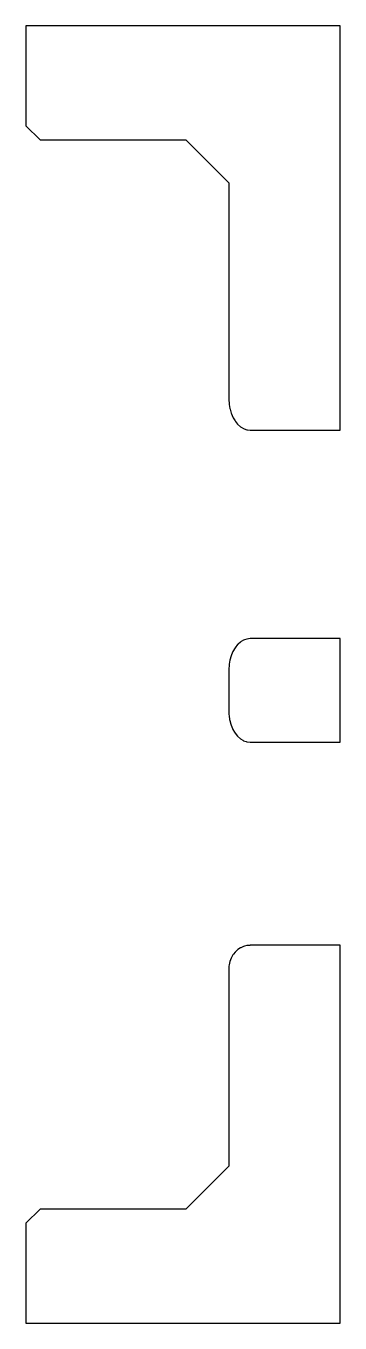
# Model space of a CAD drawing. Header units: metres. Extents: x 0 to 47.5, y 0 to 45.5.
# Drawn here: x 0 to 11, y 0 to 45.5 of the extents above.
import ezdxf

# ---------------------------------------------------------------- set-up
doc = ezdxf.new("R2010")
doc.units = ezdxf.units.M

msp = doc.modelspace()

# ---------------------------------------------------------------- linework, layer by layer
for p, q in [((11, 45.5), (0, 45.5)), ((0, 45.5), (0, 42)), ((11, 31.3231), (11, 45.5)), ((0, 42), (0.5, 41.5)), ((0.5, 41.5), (5.60409, 41.5)), ((5.60409, 41.5), (7.10409, 40)), ((7.10409, 40), (7.10409, 32.4205)), ((7.10409, 32.4205), (7.10531, 32.3977)), ((7.10531, 32.3977), (7.11332, 32.2488)), ((7.11332, 32.2488), (7.11731, 32.2245)), ((7.11731, 32.2245), (7.14079, 32.0813)), ((7.14079, 32.0813), (7.14789, 32.0563)), ((7.14789, 32.0563), (7.18583, 31.9223)), ((7.18583, 31.9223), (7.19623, 31.8974)), ((7.19623, 31.8974), (7.24732, 31.7754)), ((7.24732, 31.7754), (7.26106, 31.7519)), ((7.26106, 31.7519), (7.32376, 31.6445)), ((7.32376, 31.6445), (7.34067, 31.6233)), ((7.34067, 31.6233), (7.41325, 31.5327)), ((7.41325, 31.5327), (7.51359, 31.4427)), ((7.51359, 31.4427), (7.53569, 31.4293)), ((7.53569, 31.4293), (7.62232, 31.3768)), ((7.62232, 31.3768), (7.64609, 31.3684)), ((7.64609, 31.3684), (7.73676, 31.3366)), ((7.73676, 31.3366), (7.76142, 31.3337)), ((7.76142, 31.3337), (7.85409, 31.3231)), ((7.85409, 31.3231), (11, 31.3231)), ((7.32376, 23.6858), (7.24732, 23.5549)), ((7.41325, 23.7977), (7.32376, 23.6858)), ((7.43746, 23.8194), (7.41325, 23.7977)), ((7.51359, 23.8876), (7.43746, 23.8194)), ((7.5405, 23.9039), (7.51359, 23.8876)), ((7.62232, 23.9535), (7.5405, 23.9039)), ((7.65114, 23.9636), (7.62232, 23.9535)), ((7.73676, 23.9937), (7.65114, 23.9636)), ((7.85409, 24.0072), (7.73676, 23.9937)), ((11, 24.0072), (7.85409, 24.0072)), ((11, 20.3731), (11, 24.0072)), ((7.14079, 23.249), (7.11853, 23.1133)), ((7.18583, 23.4081), (7.14079, 23.249)), ((7.19896, 23.4394), (7.18583, 23.4081)), ((7.24732, 23.5549), (7.19896, 23.4394)), ((7.10572, 22.9403), (7.10409, 22.9099)), ((7.10409, 22.9099), (7.10409, 21.4705)), ((7.11332, 23.0815), (7.10572, 22.9403)), ((7.11853, 23.1133), (7.11332, 23.0815)), ((7.10409, 21.4705), (7.11096, 21.3427)), ((7.11096, 21.3427), (7.11332, 21.2988)), ((7.11332, 21.2988), (7.13394, 21.1731)), ((7.13394, 21.1731), (7.14079, 21.1314)), ((7.14079, 21.1314), (7.17487, 21.011)), ((7.17487, 21.011), (7.18583, 20.9723)), ((7.18583, 20.9723), (7.23269, 20.8604)), ((7.23269, 20.8604), (7.24732, 20.8254)), ((7.24732, 20.8254), (7.30595, 20.725)), ((7.30595, 20.725), (7.32376, 20.6945)), ((7.32376, 20.6945), (7.41325, 20.5827)), ((7.41325, 20.5827), (7.51359, 20.4927)), ((7.51359, 20.4927), (7.59811, 20.4415)), ((7.59811, 20.4415), (7.62232, 20.4268)), ((7.62232, 20.4268), (7.71147, 20.3955)), ((7.71147, 20.3955), (7.73676, 20.3866)), ((7.73676, 20.3866), (7.85409, 20.3731)), ((7.85409, 20.3731), (11, 20.3731)), ((7.62232, 13.2072), (7.52032, 13.1614)), ((7.6235, 13.2075), (7.62232, 13.2072)), ((7.65824, 13.2166), (7.6235, 13.2075)), ((7.734, 13.2381), (7.65824, 13.2166)), ((7.73676, 13.2389), (7.734, 13.2381)), ((7.84972, 13.2494), (7.73676, 13.2389)), ((7.85409, 13.2498), (7.84972, 13.2494)), ((11, 13.2498), (7.85409, 13.2498)), ((11, 0), (11, 13.2498)), ((7.16179, 12.7401), (7.14079, 12.6851)), ((7.18583, 12.803), (7.16179, 12.7401)), ((7.20904, 12.8441), (7.18583, 12.803)), ((7.24732, 12.9118), (7.20904, 12.8441)), ((7.26946, 12.9399), (7.24732, 12.9118)), ((7.32376, 13.0088), (7.26946, 12.9399)), ((7.34214, 13.0259), (7.32376, 13.0088)), ((7.41325, 13.0917), (7.34214, 13.0259)), ((7.42612, 13.1003), (7.41325, 13.0917)), ((7.51359, 13.1584), (7.42612, 13.1003)), ((7.52032, 13.1614), (7.51359, 13.1584)), ((7.10997, 12.5149), (7.10409, 12.4338)), ((7.10409, 12.4338), (7.10409, 5.5)), ((7.11332, 12.561), (7.10997, 12.5149)), ((7.12853, 12.6297), (7.11332, 12.561)), ((7.14079, 12.6851), (7.12853, 12.6297)), ((7.10409, 5.5), (5.60409, 4)), ((0.5, 4), (0, 3.5)), ((5.60409, 4), (0.5, 4)), ((0, 3.5), (0, 0)), ((0, 0), (11, 0))]:
    msp.add_line(p, q)

doc.saveas('drawing.dxf')
